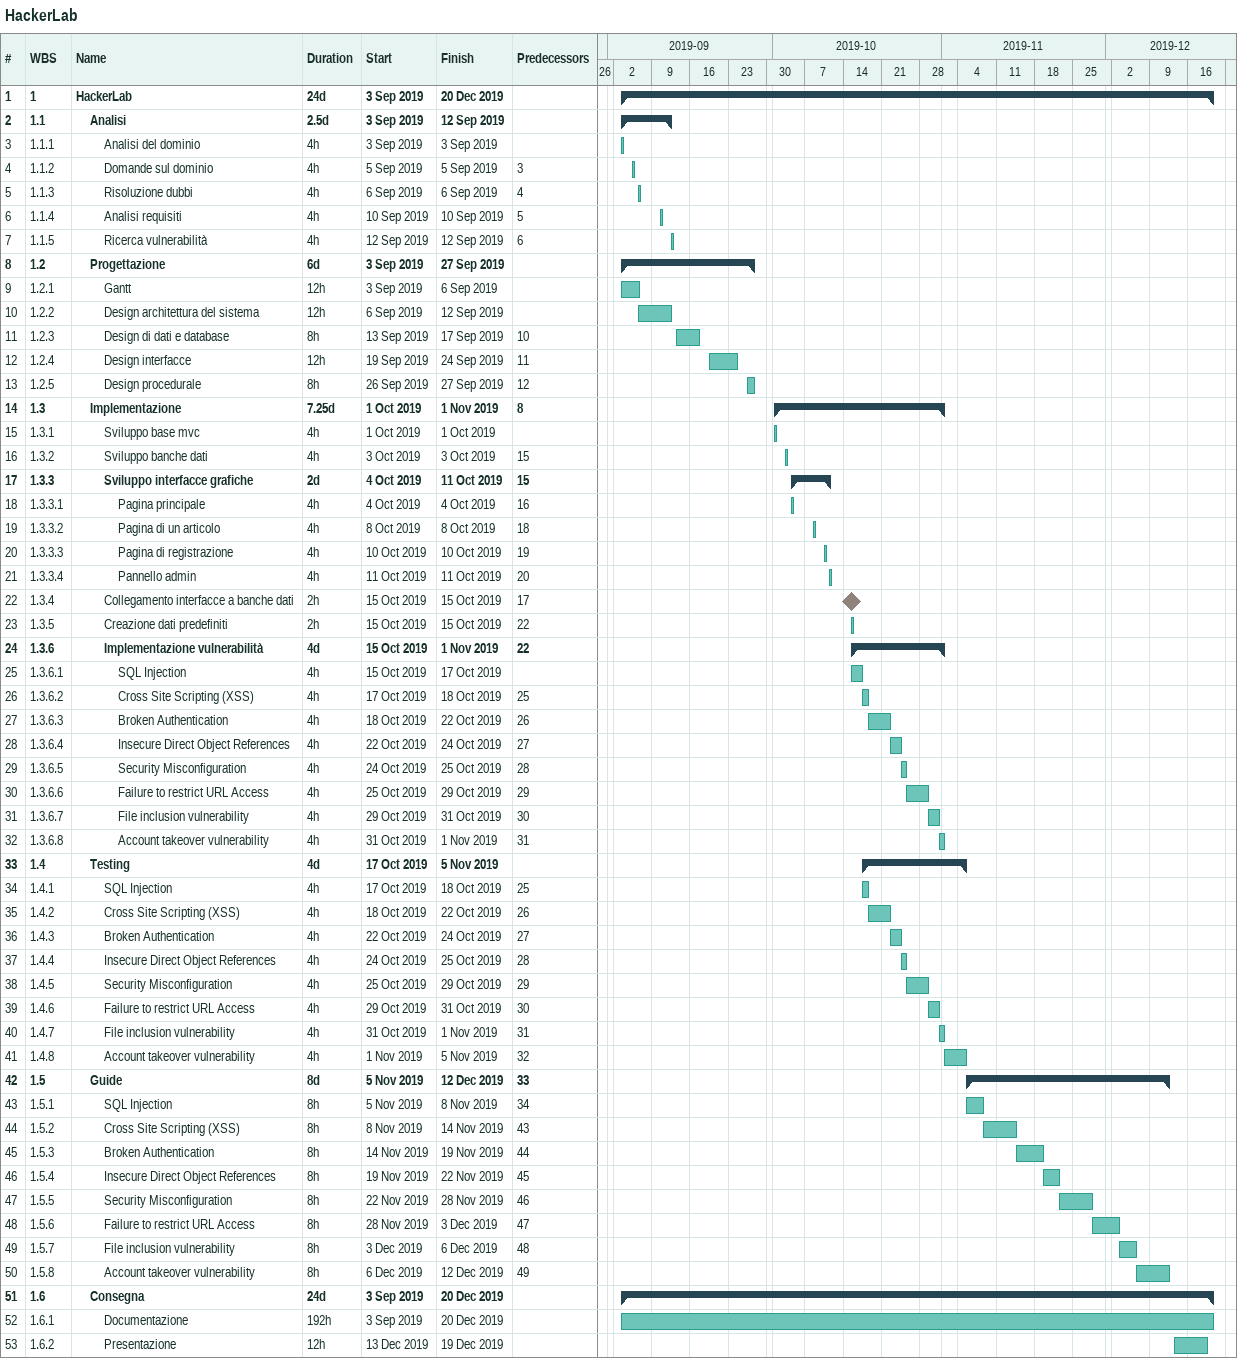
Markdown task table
HackerLab

| ID | WBS | Task | Duration | Start | Finish | Predecessors |
|---|---|---|---|---|---|---|
| 1 | 1 | **HackerLab** | 24d | 2019-09-03 | 2019-12-20 |  |
| 2 | 1.1 | **Analisi** | 2.5d | 2019-09-03 | 2019-09-12 |  |
| 3 | 1.1.1 | Analisi del dominio | 4h | 2019-09-03 | 2019-09-03 |  |
| 4 | 1.1.2 | Domande sul dominio | 4h | 2019-09-05 | 2019-09-05 | 3 |
| 5 | 1.1.3 | Risoluzione dubbi | 4h | 2019-09-06 | 2019-09-06 | 4 |
| 6 | 1.1.4 | Analisi requisiti | 4h | 2019-09-10 | 2019-09-10 | 5 |
| 7 | 1.1.5 | Ricerca vulnerabilità | 4h | 2019-09-12 | 2019-09-12 | 6 |
| 8 | 1.2 | **Progettazione** | 6d | 2019-09-03 | 2019-09-27 |  |
| 9 | 1.2.1 | Gantt | 12h | 2019-09-03 | 2019-09-06 |  |
| 10 | 1.2.2 | Design architettura del sistema | 12h | 2019-09-06 | 2019-09-12 |  |
| 11 | 1.2.3 | Design di dati e database | 8h | 2019-09-13 | 2019-09-17 | 10 |
| 12 | 1.2.4 | Design interfacce | 12h | 2019-09-19 | 2019-09-24 | 11 |
| 13 | 1.2.5 | Design procedurale | 8h | 2019-09-26 | 2019-09-27 | 12 |
| 14 | 1.3 | **Implementazione** | 7.25d | 2019-10-01 | 2019-11-01 | 8 |
| 15 | 1.3.1 | Sviluppo base mvc | 4h | 2019-10-01 | 2019-10-01 |  |
| 16 | 1.3.2 | Sviluppo banche dati | 4h | 2019-10-03 | 2019-10-03 | 15 |
| 17 | 1.3.3 | **Sviluppo interfacce grafiche** | 2d | 2019-10-04 | 2019-10-11 | 15 |
| 18 | 1.3.3.1 | Pagina principale | 4h | 2019-10-04 | 2019-10-04 | 16 |
| 19 | 1.3.3.2 | Pagina di un articolo | 4h | 2019-10-08 | 2019-10-08 | 18 |
| 20 | 1.3.3.3 | Pagina di registrazione | 4h | 2019-10-10 | 2019-10-10 | 19 |
| 21 | 1.3.3.4 | Pannello admin | 4h | 2019-10-11 | 2019-10-11 | 20 |
| 22 | 1.3.4 | Collegamento interfacce a banche dati | 2h | 2019-10-15 | 2019-10-15 | 17 |
| 23 | 1.3.5 | Creazione dati predefiniti | 2h | 2019-10-15 | 2019-10-15 | 22 |
| 24 | 1.3.6 | **Implementazione vulnerabilità** | 4d | 2019-10-15 | 2019-11-01 | 22 |
| 25 | 1.3.6.1 | SQL Injection | 4h | 2019-10-15 | 2019-10-17 |  |
| 26 | 1.3.6.2 | Cross Site Scripting (XSS) | 4h | 2019-10-17 | 2019-10-18 | 25 |
| 27 | 1.3.6.3 | Broken Authentication | 4h | 2019-10-18 | 2019-10-22 | 26 |
| 28 | 1.3.6.4 | Insecure Direct Object References | 4h | 2019-10-22 | 2019-10-24 | 27 |
| 29 | 1.3.6.5 | Security Misconfiguration | 4h | 2019-10-24 | 2019-10-25 | 28 |
| 30 | 1.3.6.6 | Failure to restrict URL Access | 4h | 2019-10-25 | 2019-10-29 | 29 |
| 31 | 1.3.6.7 | File inclusion vulnerability | 4h | 2019-10-29 | 2019-10-31 | 30 |
| 32 | 1.3.6.8 | Account takeover vulnerability | 4h | 2019-10-31 | 2019-11-01 | 31 |
| 33 | 1.4 | **Testing** | 4d | 2019-10-17 | 2019-11-05 |  |
| 34 | 1.4.1 | SQL Injection | 4h | 2019-10-17 | 2019-10-18 | 25 |
| 35 | 1.4.2 | Cross Site Scripting (XSS) | 4h | 2019-10-18 | 2019-10-22 | 26 |
| 36 | 1.4.3 | Broken Authentication | 4h | 2019-10-22 | 2019-10-24 | 27 |
| 37 | 1.4.4 | Insecure Direct Object References | 4h | 2019-10-24 | 2019-10-25 | 28 |
| 38 | 1.4.5 | Security Misconfiguration | 4h | 2019-10-25 | 2019-10-29 | 29 |
| 39 | 1.4.6 | Failure to restrict URL Access | 4h | 2019-10-29 | 2019-10-31 | 30 |
| 40 | 1.4.7 | File inclusion vulnerability | 4h | 2019-10-31 | 2019-11-01 | 31 |
| 41 | 1.4.8 | Account takeover vulnerability | 4h | 2019-11-01 | 2019-11-05 | 32 |
| 42 | 1.5 | **Guide** | 8d | 2019-11-05 | 2019-12-12 | 33 |
| 43 | 1.5.1 | SQL Injection | 8h | 2019-11-05 | 2019-11-08 | 34 |
| 44 | 1.5.2 | Cross Site Scripting (XSS) | 8h | 2019-11-08 | 2019-11-14 | 43 |
| 45 | 1.5.3 | Broken Authentication | 8h | 2019-11-14 | 2019-11-19 | 44 |
| 46 | 1.5.4 | Insecure Direct Object References | 8h | 2019-11-19 | 2019-11-22 | 45 |
| 47 | 1.5.5 | Security Misconfiguration | 8h | 2019-11-22 | 2019-11-28 | 46 |
| 48 | 1.5.6 | Failure to restrict URL Access | 8h | 2019-11-28 | 2019-12-03 | 47 |
| 49 | 1.5.7 | File inclusion vulnerability | 8h | 2019-12-03 | 2019-12-06 | 48 |
| 50 | 1.5.8 | Account takeover vulnerability | 8h | 2019-12-06 | 2019-12-12 | 49 |
| 51 | 1.6 | **Consegna** | 24d | 2019-09-03 | 2019-12-20 |  |
| 52 | 1.6.1 | Documentazione | 192h | 2019-09-03 | 2019-12-20 |  |
| 53 | 1.6.2 | Presentazione | 12h | 2019-12-13 | 2019-12-19 |  |
